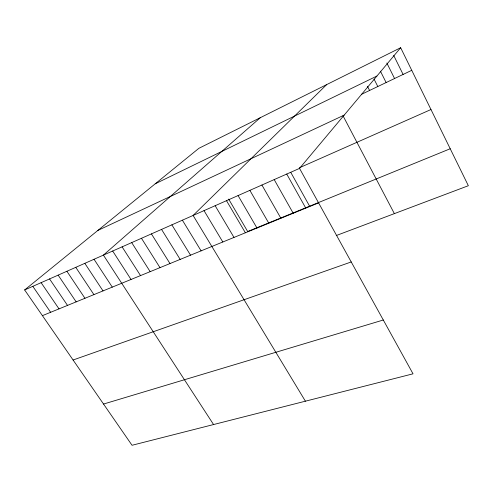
<?xml version="1.0" encoding="UTF-8"?>
<svg xmlns="http://www.w3.org/2000/svg" width="493" height="493" viewBox="0 0 493 493"><rect width="100%" height="100%" fill="white"/><g stroke="black" fill="none" stroke-linecap="round" stroke-linejoin="round"><path stroke-width="0.74" d="M299.534 168.39L413.029 373.823L132.038 445.278L24.65 289.946L299.534 168.39L400.661 47.722L468.35 185.719L336.244 235.555M326.643 84.623L193.102 215.453L305.407 401.191M260.335 117.679L103.413 255.115L213.568 424.547M24.65 289.946L198.864 148.325L400.661 47.722M155.196 183.821L376.929 76.039M361.474 94.336L411.747 70.314M97.885 230.41L344.2 115.091M299.43 167.768L430.981 109.526M450.214 148.75L247.677 231.5L228.66 199.098M42.416 315.649L318.595 202.888M73.087 360.007L351.226 261.949M103.536 404.05L383.295 320.006M32.815 286.334L50.643 312.291M41.116 282.662L59.006 308.871M49.559 278.927L67.51 305.401M58.149 275.131L76.162 301.87M66.888 271.267L84.956 298.277M75.774 267.335L93.91 294.623M84.827 263.336L103.019 290.907M94.034 259.263L112.281 287.123M112.675 251.017L131.033 279.469M122.104 246.851L140.517 275.593M131.699 242.605L150.162 271.655M141.473 238.285L159.985 267.644M151.419 233.885L169.986 263.564M161.55 229.405L180.167 259.404M171.872 224.845L190.538 255.171M182.392 220.192L201.095 250.863M204.022 210.628L222.818 241.995M215.151 205.704L233.99 237.429M226.503 200.688L245.378 232.782M238.076 195.567L256.989 228.043M249.877 190.347L268.821 223.212M261.919 185.023L280.893 218.282M274.2 179.594L293.212 213.253M286.741 174.047L305.771 208.12M290.784 172.384L309.61 206.197M342.999 115.775L394.369 213.629M367.513 86.38L369.59 90.453M374.002 79.003L377.811 86.528M380.423 71.183L386.136 82.553M386.839 63.024L394.566 78.523M393.697 55.426L403.101 74.443"/></g></svg>
